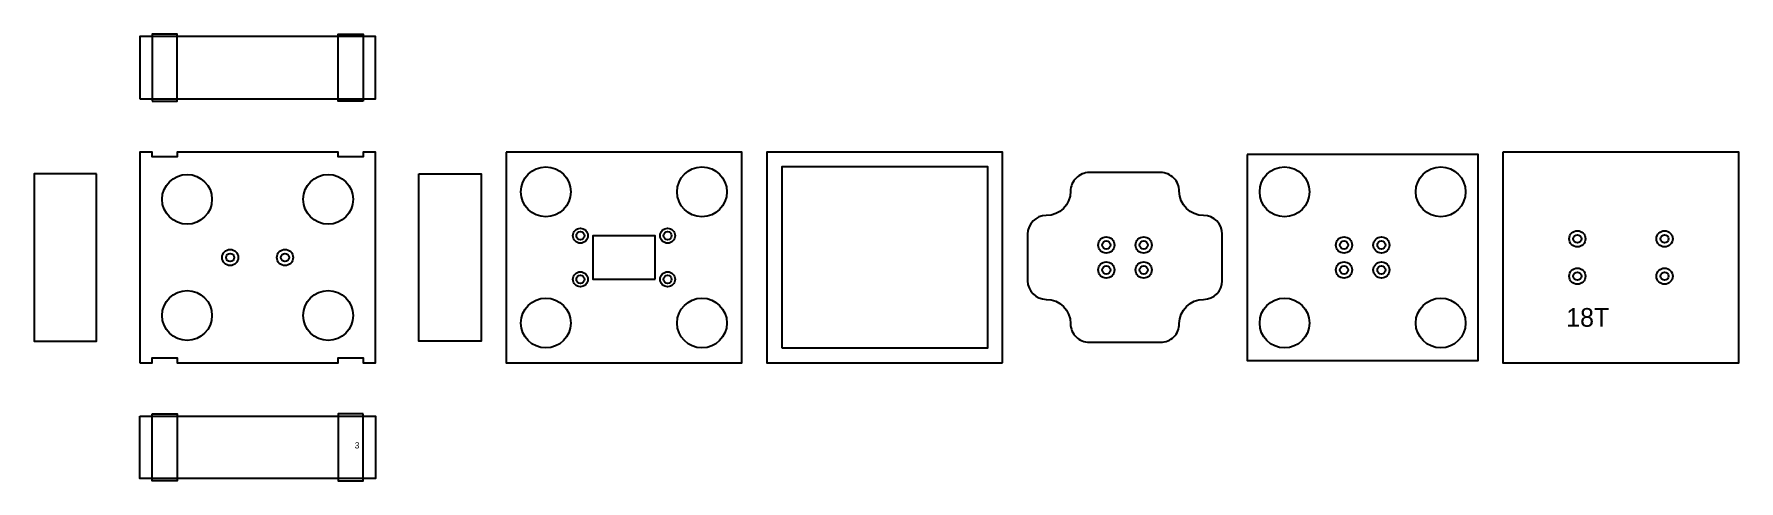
# Model space of a CAD drawing. Header units: millimetres. Extents: x 360 to 1728, y 200 to 558.
import ezdxf

# ---------------------------------------------------------------- set-up
doc = ezdxf.new("R2010")
doc.units = ezdxf.units.MM
for name, color, linetype in [('TEXT', 3, 'Continuous'), ('볼트 구멍', 7, 'Continuous'), ('치구', 7, 'Continuous')]:
    doc.layers.add(name, color=color, linetype=linetype)

msp = doc.modelspace()

# ---------------------------------------------------------------- linework, layer by layer
at = {"layer": '볼트 구멍', "color": 3}
msp.add_lwpolyline([(858.5, 361.5), (858.5, 396.5), (808.5, 396.5), (808.5, 361.5)], close=True, dxfattribs=at)
at = {"layer": '볼트 구멍', "color": 6}
for centre, radius in [((798.5, 396.5), 6), ((868.5, 396.5), 6), ((1598.7, 394), 6.5), ((1668.7, 394), 6.5), ((1220.6, 389), 6.5), ((1250.6, 389), 6.5), ((1411.4, 389), 6.5), ((1441.4, 389), 6.5), ((1220.6, 369), 6.5), ((1250.6, 369), 6.5), ((1411.4, 369), 6.5), ((1441.4, 369), 6.5), ((1598.7, 364), 6.5), ((1668.7, 364), 6.5), ((798.5, 361.5), 6), ((868.5, 361.5), 6)]:
    msp.add_circle(centre, radius, dxfattribs=at)
at = {"layer": '볼트 구멍', "color": 3}
for centre in [(798.5, 396.5), (868.5, 396.5), (1598.7, 394), (1668.7, 394), (1220.6, 389), (1250.6, 389), (1411.4, 389), (1441.4, 389), (517.4, 379), (561.4, 379), (1220.6, 369), (1250.6, 369), (1411.4, 369), (1441.4, 369), (798.5, 361.5), (868.5, 361.5), (1598.7, 364), (1668.7, 364)]:
    msp.add_circle(centre, 3.25, dxfattribs=at)
at = {"layer": '볼트 구멍', "color": 2}
for centre in [(517.4, 379), (561.4, 379)]:
    msp.add_circle(centre, 6.5, dxfattribs=at)
at = {"layer": '치구'}
for points in [[(444.8, 506.4), (634.1, 506.4), (634.1, 556.4), (444.8, 556.4)], [(444.8, 294.4), (454.8, 294.4), (454.8, 298.4), (474.8, 298.4), (474.8, 294.4), (604.1, 294.4), (604.1, 298.4), (624.1, 298.4), (624.1, 294.4), (634.1, 294.4), (634.1, 463.7), (624.1, 463.7), (624.1, 459.7), (604.1, 459.7), (604.1, 463.7), (474.8, 463.7), (474.8, 459.7), (454.8, 459.7), (454.8, 463.7), (444.8, 463.7)], [(738.8, 463.7), (738.8, 294.4), (928.1, 294.4), (928.1, 463.7)], [(1137.4, 294.4), (1137.4, 463.7), (948.1, 463.7), (948.1, 294.4)], [(960.1, 306.4), (1125.4, 306.4), (1125.4, 451.7), (960.1, 451.7)], [(1333.7, 461.7), (1333.7, 296.4), (1519, 296.4), (1519, 461.7)], [(1539, 463.7), (1539, 294.4), (1728.3, 294.4), (1728.3, 463.7)], [(410, 446.3), (360, 446.3), (360, 311.8), (410, 311.8)], [(668.8, 446.3), (718.8, 446.3), (718.8, 311.8), (668.8, 311.8)], [(444.8, 251.6), (634.1, 251.6), (634.1, 201.6), (444.8, 201.6)]]:
    msp.add_lwpolyline(points, close=True, dxfattribs=at)
at = {"layer": '치구', "color": 1}
for points in [[(454.8, 504.4), (474.8, 504.4), (474.8, 558.4), (454.8, 558.4)], [(624.1, 504.4), (604.1, 504.4), (604.1, 558.4), (624.1, 558.4)], [(454.8, 253.6), (474.8, 253.6), (474.8, 199.6), (454.8, 199.6)], [(624.1, 253.6), (604.1, 253.6), (604.1, 199.6), (624.1, 199.6)]]:
    msp.add_lwpolyline(points, close=True, dxfattribs=at)
at = {"layer": '치구'}
msp.add_lwpolyline([(1157.4, 397.7), (1157.4, 360.4, 0.414213), (1172.4, 345.4, -0.414213), (1191.9, 325.9, 0.414214), (1206.9, 310.9), (1264.2, 310.9, 0.414214), (1279.2, 325.9, -0.414213), (1298.7, 345.4, 0.414213), (1313.7, 360.4), (1313.7, 397.7, 0.414213), (1298.7, 412.7, -0.414213), (1279.2, 432.2, 0.414214), (1264.2, 447.2), (1206.9, 447.2, 0.414214), (1191.9, 432.2, -0.414213), (1172.4, 412.7, 0.414213)], format="xyb", close=True, dxfattribs=at)
for centre in [(770.8, 431.7), (896.1, 431.7), (1363.7, 431.7), (1489, 431.7), (482.8, 425.7), (596.1, 425.7), (482.8, 332.4), (596.1, 332.4), (770.8, 326.4), (896.1, 326.4), (1363.7, 326.4), (1489, 326.4)]:
    msp.add_circle(centre, 20, dxfattribs=at)

# ---------------------------------------------------------------- texts
at = {"layer": 'TEXT', "color": 1}
for s, height, p in [('18T', 15, (1589.7, 323.4)), ('3', 5, (617.4, 225.7))]:
    msp.add_text(s, height=height, dxfattribs=at).set_placement(p)

doc.saveas('drawing.dxf')
